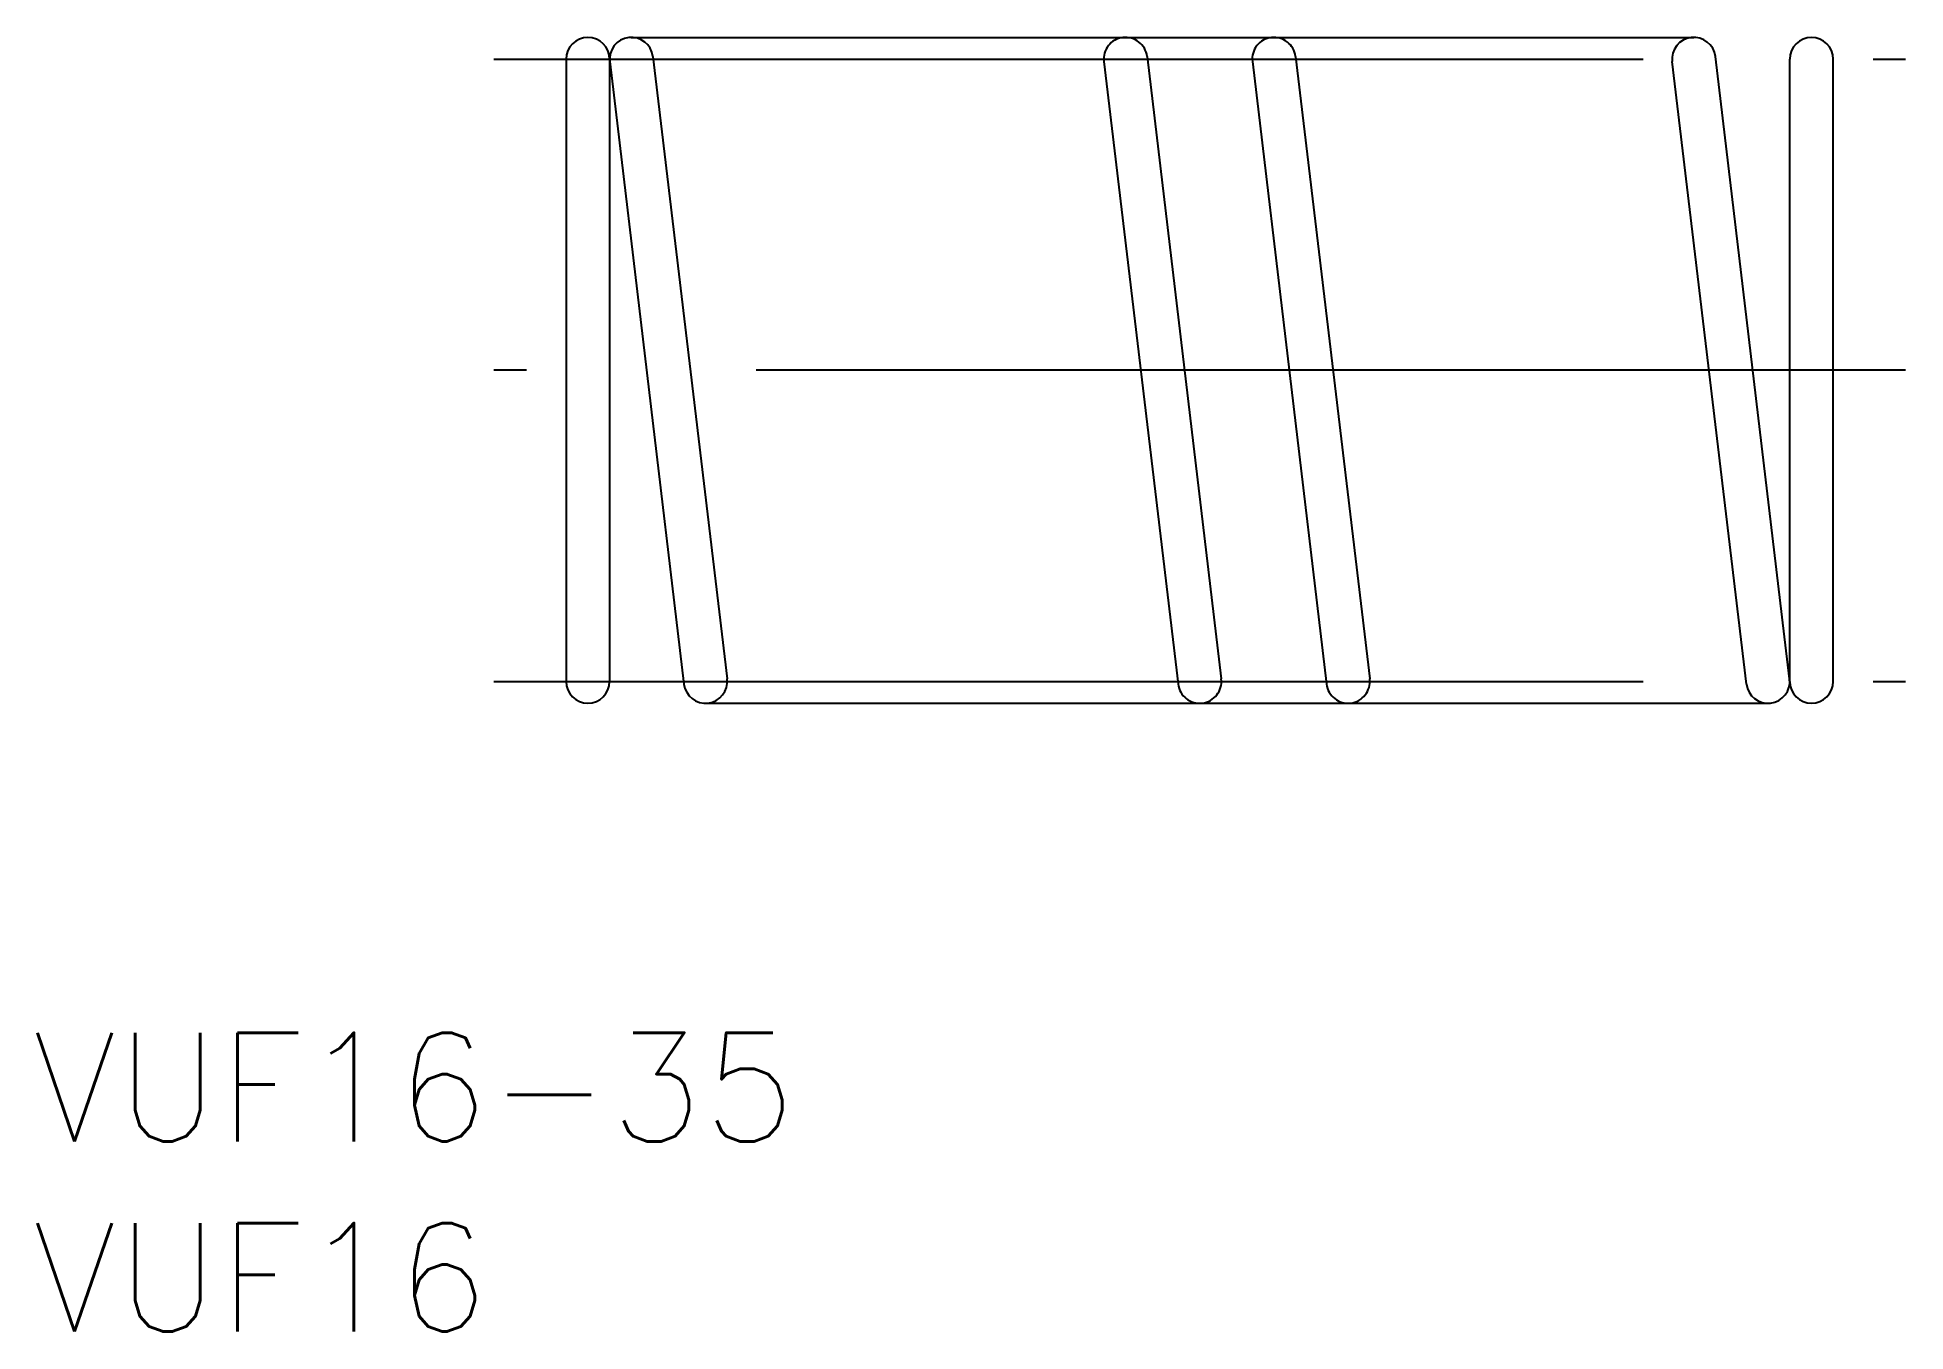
# Model space of a CAD drawing. Extents: x -14.6 to 37, y -26.6 to 9.2.
import ezdxf

# ---------------------------------------------------------------- set-up
doc = ezdxf.new("R2010")
doc.units = 0
doc.linetypes.add('CENTER', pattern=[50.8, 31.75, -6.35, 6.35, -6.35])
doc.linetypes.add('PHANTOM', pattern=[63.5, 31.75, -6.35, 6.35, -6.35, 6.35, -6.35])
doc.layers.get('0').update_dxf_attribs({"linetype": 'CONTINUOUS'})
doc.layers.add('CENTER', color=1, linetype='CENTER')
doc.styles.get("Standard").update_dxf_attribs({"font": 'txt.shx', "height": 3, "bigfont": 'bigfont.shx'})

msp = doc.modelspace()

# ---------------------------------------------------------------- linework, layer by layer
at = {"color": 3, "linetype": 'PHANTOM'}
for p, q in [((1.8, 9.2), (31.15, 9.2)), ((14.854, 8.529), (16.904, -8.671)), ((16.046, 8.671), (18.096, -8.529)), ((18.954, 8.529), (21.004, -8.671)), ((20.146, 8.671), (22.196, -8.529)), ((3.85, -9.2), (33.2, -9.2))]:
    msp.add_line(p, q, dxfattribs=at)
at = {"color": 7, "linetype": 'CONTINUOUS'}
for p, q in [((0, 8.6), (0, -8.6)), ((1.2, 8.6), (1.2, -8.6)), ((1.204, 8.529), (3.254, -8.671)), ((2.396, 8.671), (4.446, -8.529)), ((32.604, -8.671), (30.554, 8.529)), ((33.796, -8.529), (31.746, 8.671)), ((33.8, -8.6), (33.8, 8.6)), ((35, -8.6), (35, 8.6))]:
    msp.add_line(p, q, dxfattribs=at)
for centre, start, end in [((0.6, 8.6), 0, 180), ((1.8, 8.6), 6.7968, 186.7968), ((31.15, 8.6), 6.7968, 186.7968), ((34.4, 8.6), 0, 180), ((0.6, -8.6), 180, 0), ((3.85, -8.6), 186.7968, 6.7968), ((33.2, -8.6), 186.7968, 6.7968), ((34.4, -8.6), 180, 0)]:
    msp.add_arc(centre, 0.6, start, end, dxfattribs=at)
at = {"color": 3, "linetype": 'PHANTOM'}
for centre, start, end in [((15.45, 8.6), 6.7968, 186.7968), ((19.55, 8.6), 6.7968, 186.7968), ((17.5, -8.6), 186.7968, 6.7968), ((21.6, -8.6), 186.7968, 6.7968)]:
    msp.add_arc(centre, 0.6, start, end, dxfattribs=at)
at = {"layer": 'CENTER', "color": 1, "linetype": 'CENTER'}
for p, q in [((-2, 8.6), (37, 8.6)), ((37, 0), (-2, 0)), ((-2, -8.6), (37, -8.6))]:
    msp.add_line(p, q, dxfattribs=at)

# ---------------------------------------------------------------- texts
at = {"color": 7, "linetype": 'CONTINUOUS'}
for s, p in [('VUF16-35', (-14.736, -21.306)), ('VUF16', (-14.736, -26.565))]:
    msp.add_text(s, height=3, dxfattribs=at).set_placement(p)

doc.saveas('drawing.dxf')
